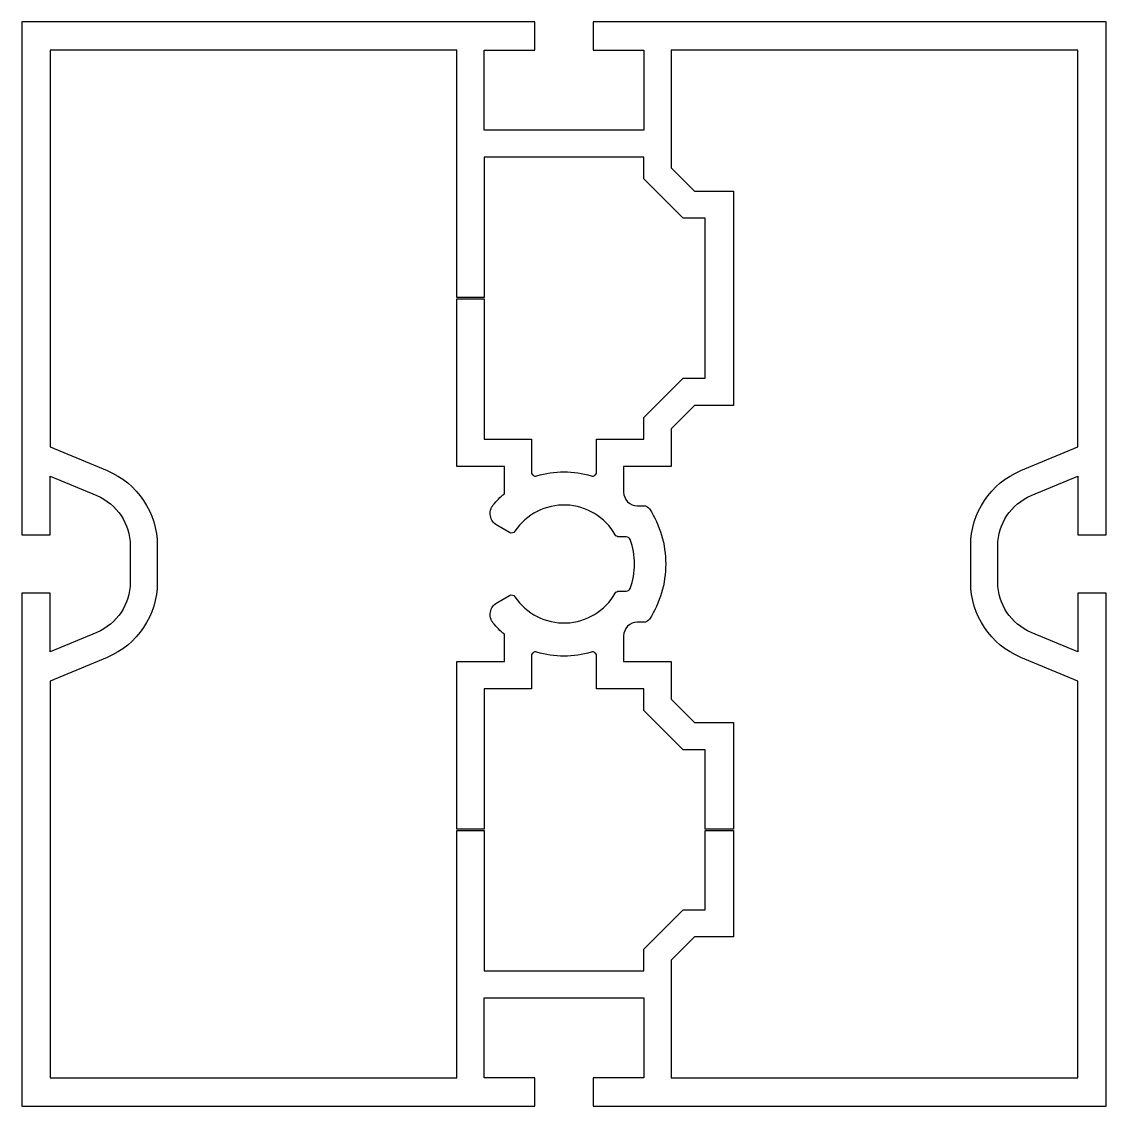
# Model space of a CAD drawing. Header units: millimetres. Extents: x -40 to 40, y -40 to 40.
import ezdxf

# ---------------------------------------------------------------- set-up
doc = ezdxf.new("R2010")
doc.units = ezdxf.units.MM
doc.header["$LTSCALE"] = 0.0125
doc.layers.add('Profil', color=7, linetype='Continuous')

msp = doc.modelspace()

# ---------------------------------------------------------------- linework, layer by layer
at = {"layer": 'Profil'}
for points in [[(-32, 0), (-32, -1.351, -0.303347), (-34.469, -5.046), (-37.9, -6.467), (-37.9, -2.15), (-40, -2.15), (-40, -40), (-2.15, -40), (-2.15, -37.9), (-5.9, -37.9), (-5.9, -32), (5.9, -32), (5.9, -37.9), (2.15, -37.9), (2.15, -40), (40, -40), (40, -2.15), (37.9, -2.15), (37.9, -6.467), (34.469, -5.046, -0.303347), (32, -1.351), (32, 0), (32, 1.351, -0.303347), (34.469, 5.046), (37.9, 6.467), (37.9, 2.15), (40, 2.15), (40, 40), (2.15, 40), (2.15, 37.9), (5.9, 37.9), (5.9, 32), (-5.9, 32), (-5.9, 37.9), (-2.15, 37.9), (-2.15, 40), (-40, 40), (-40, 2.15), (-37.9, 2.15), (-37.9, 6.467), (-34.469, 5.046, -0.303347), (-32, 1.351)], [(-5.9, 19.55), (-5.9, 9.2), (-2.4, 9.2), (-2.4, 6.782, 0.505158), (-2.011, 6.496, -0.075208), (0, 6.8, -0.075208), (2.011, 6.496, 0.505158), (2.4, 6.782), (2.4, 9.2), (5.9, 9.2), (5.9, 10.8), (8.8, 13.7), (10.4, 13.7), (10.4, 25.5), (8.8, 25.5), (5.9, 28.4), (5.9, 30), (-5.9, 30), (-5.9, 19.65), (-7.9, 19.65), (-7.9, 37.9), (-37.9, 37.9), (-37.9, 8.632), (-33.704, 6.894, -0.303347), (-30, 1.351), (-30, 0), (-30, -1.351, -0.303347), (-33.704, -6.894), (-37.9, -8.632), (-37.9, -37.9), (-7.9, -37.9), (-7.9, -19.65), (-5.9, -19.65), (-5.9, -30), (5.9, -30), (5.9, -28.4), (8.8, -25.5), (10.4, -25.5), (10.4, -19.65), (12.5, -19.65), (12.5, -27.5), (9.628, -27.5), (7.9, -29.228), (7.9, -37.9), (37.9, -37.9), (37.9, -8.632), (33.704, -6.894, -0.303347), (30, -1.351), (30, 0), (30, 1.351, -0.303347), (33.704, 6.894), (37.9, 8.632), (37.9, 37.9), (7.9, 37.9), (7.9, 29.228), (9.628, 27.5), (12.5, 27.5), (12.5, 11.7), (9.628, 11.7), (7.9, 9.972), (7.9, 7.2), (4.4, 7.2), (4.4, 5.3, 0.414214), (5.4, 4.3), (5.879, 4.3, -0.254533), (6.299, 4.071, -0.144451), (7.5, 0, -0.144451), (6.299, -4.071, -0.254533), (5.879, -4.3), (5.4, -4.3, 0.414214), (4.4, -5.3), (4.4, -7.2), (7.9, -7.2), (7.9, -9.972), (9.628, -11.7), (12.5, -11.7), (12.5, -19.55), (10.4, -19.55), (10.4, -13.7), (8.8, -13.7), (5.9, -10.8), (5.9, -9.2), (2.4, -9.2), (2.4, -6.782, 0.505158), (2.011, -6.496, -0.075208), (0, -6.8, -0.075208), (-2.011, -6.496, 0.505158), (-2.4, -6.782), (-2.4, -9.2), (-5.9, -9.2), (-5.9, -19.55), (-7.9, -19.55), (-7.9, -7.2), (-4.4, -7.2), (-4.4, -5.185, -0.042575), (-5.215, -4.364, -0.465926), (-4.948, -2.857), (-4.019, -2.32, -0.395428), (-3.619, -2.414, 0.558057), (3.781, -2.152, -0.26961), (4.041, -2), (4.596, -2, 0.313859), (4.877, -1.804, 0.088809), (5.2, 0, 0.088809), (4.877, 1.804, 0.313859), (4.596, 2), (4.041, 2, -0.26961), (3.781, 2.152, 0.558057), (-3.619, 2.414, -0.395428), (-4.019, 2.32), (-4.948, 2.857, -0.465926), (-5.215, 4.364, -0.042575), (-4.4, 5.185), (-4.4, 7.2), (-7.9, 7.2), (-7.9, 19.55)]]:
    msp.add_lwpolyline(points, format="xyb", close=True, dxfattribs=at)

doc.saveas('drawing.dxf')
